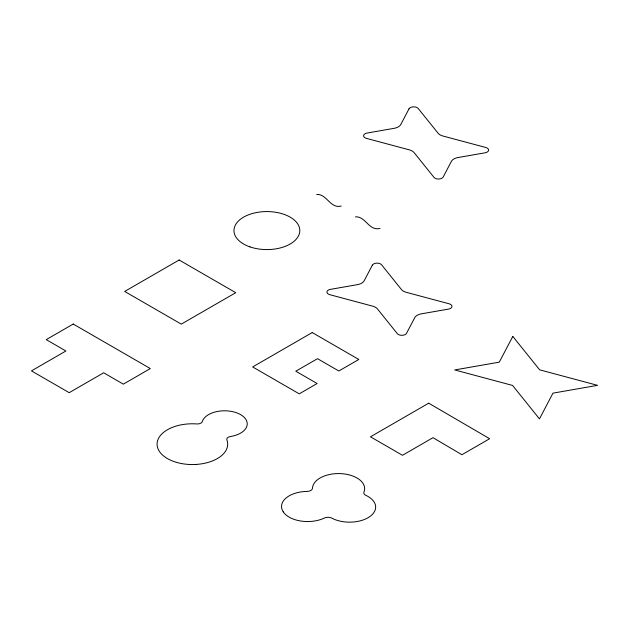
<?xml version="1.0" encoding="UTF-8"?>
<svg xmlns="http://www.w3.org/2000/svg" width="629" height="629" viewBox="0 0 629 629"><rect width="100%" height="100%" fill="white"/><g stroke="black" fill="none" stroke-linecap="round" stroke-linejoin="round"><path stroke-width="0.94" d="M341.256 206.021C330.131 208.985 326.931 193.716 316.639 194.471M380.018 228.406C368.901 231.362 365.693 216.101 355.409 216.856M408.999 108.864L400.791 124.503A9.899 5.716 0 0 1 394.186 128.316L367.108 133.049A4.953 2.862 0 0 0 363.601 135.589A4.953 2.862 0 0 0 366.463 138.38L409.29 149.844A9.899 5.716 0 0 1 414.11 152.627L433.971 177.354A4.953 2.862 0 0 0 438.806 179.006A4.953 2.862 0 0 0 443.201 176.985L451.41 161.346A9.899 5.716 0 0 1 458.014 157.533L485.093 152.8A4.953 2.862 0 0 0 488.591 150.26A4.953 2.862 0 0 0 485.737 147.469L442.902 136.006A9.899 5.716 0 0 1 438.083 133.222L418.23 108.495A4.953 2.862 0 0 0 413.395 106.844A4.953 2.862 0 0 0 408.999 108.864M372.352 265.179L364.144 280.809A9.899 5.716 0 0 1 357.539 284.623L330.461 289.364A4.953 2.862 0 0 0 326.954 291.895A4.953 2.862 0 0 0 329.808 294.687L372.643 306.15A9.899 5.716 0 0 1 377.463 308.933L397.316 333.661A4.953 2.862 0 0 0 402.159 335.312A4.953 2.862 0 0 0 406.546 333.291L414.755 317.661A9.899 5.716 0 0 1 421.359 313.847L448.438 309.106A4.953 2.862 0 0 0 451.944 306.567A4.953 2.862 0 0 0 449.082 303.776L406.255 292.312A9.899 5.716 0 0 1 401.436 289.529L381.583 264.801A4.953 2.862 0 0 0 376.74 263.15A4.953 2.862 0 0 0 372.352 265.179M512.8 336.413L499.284 362.147L454.704 369.946L512.619 385.451L539.462 418.883L552.97 393.149L597.55 385.341L539.643 369.844L512.8 336.413M179.139 260.005L124.676 291.447L181.278 324.132L235.741 292.689L179.139 260.005M73.223 324.045L46.224 339.629L65.903 350.99L31.45 370.89L69.206 392.685L103.659 372.793L123.339 384.154L150.331 368.57L73.223 324.045M312.212 332.56L252.654 366.943L299.247 393.848L317.126 383.525L295.787 371.204L317.496 358.672L338.834 370.992L358.805 359.466L312.212 332.56M428.703 403.181L370.465 436.809L402.481 455.294L433.004 437.674L461.914 454.728L489.637 438.72L428.703 403.181M283.215 511.809A26.088 15.065 0 0 0 324.367 518.037A5.645 3.263 0 0 1 331.829 518.147A26.088 15.065 0 0 0 369.317 516.944A26.088 15.065 0 0 0 365.905 495.361A5.645 3.263 0 0 1 363.947 492.075A26.088 15.065 0 0 0 341.869 473.692A26.088 15.065 0 0 0 312.471 488.253A5.645 3.263 0 0 1 306.968 491.43A26.088 15.065 0 0 0 283.215 511.809M195.918 464.446A35.303 20.38 0 0 0 226.896 439.86A4.953 2.862 0 0 1 230.45 436.495A22.644 13.075 0 0 0 247.079 422.35A22.644 13.075 0 0 0 225.237 410.8A22.644 13.075 0 0 0 202.279 421.603A4.953 2.862 0 0 1 196.791 423.938A35.303 20.38 0 0 0 157.085 443.909A35.303 20.38 0 0 0 195.918 464.446M249.972 246.89A32.928 19.012 0 0 0 299.805 230.874A32.928 19.012 0 0 0 250.869 213.97A32.928 19.012 0 0 0 249.972 246.89"/></g></svg>
